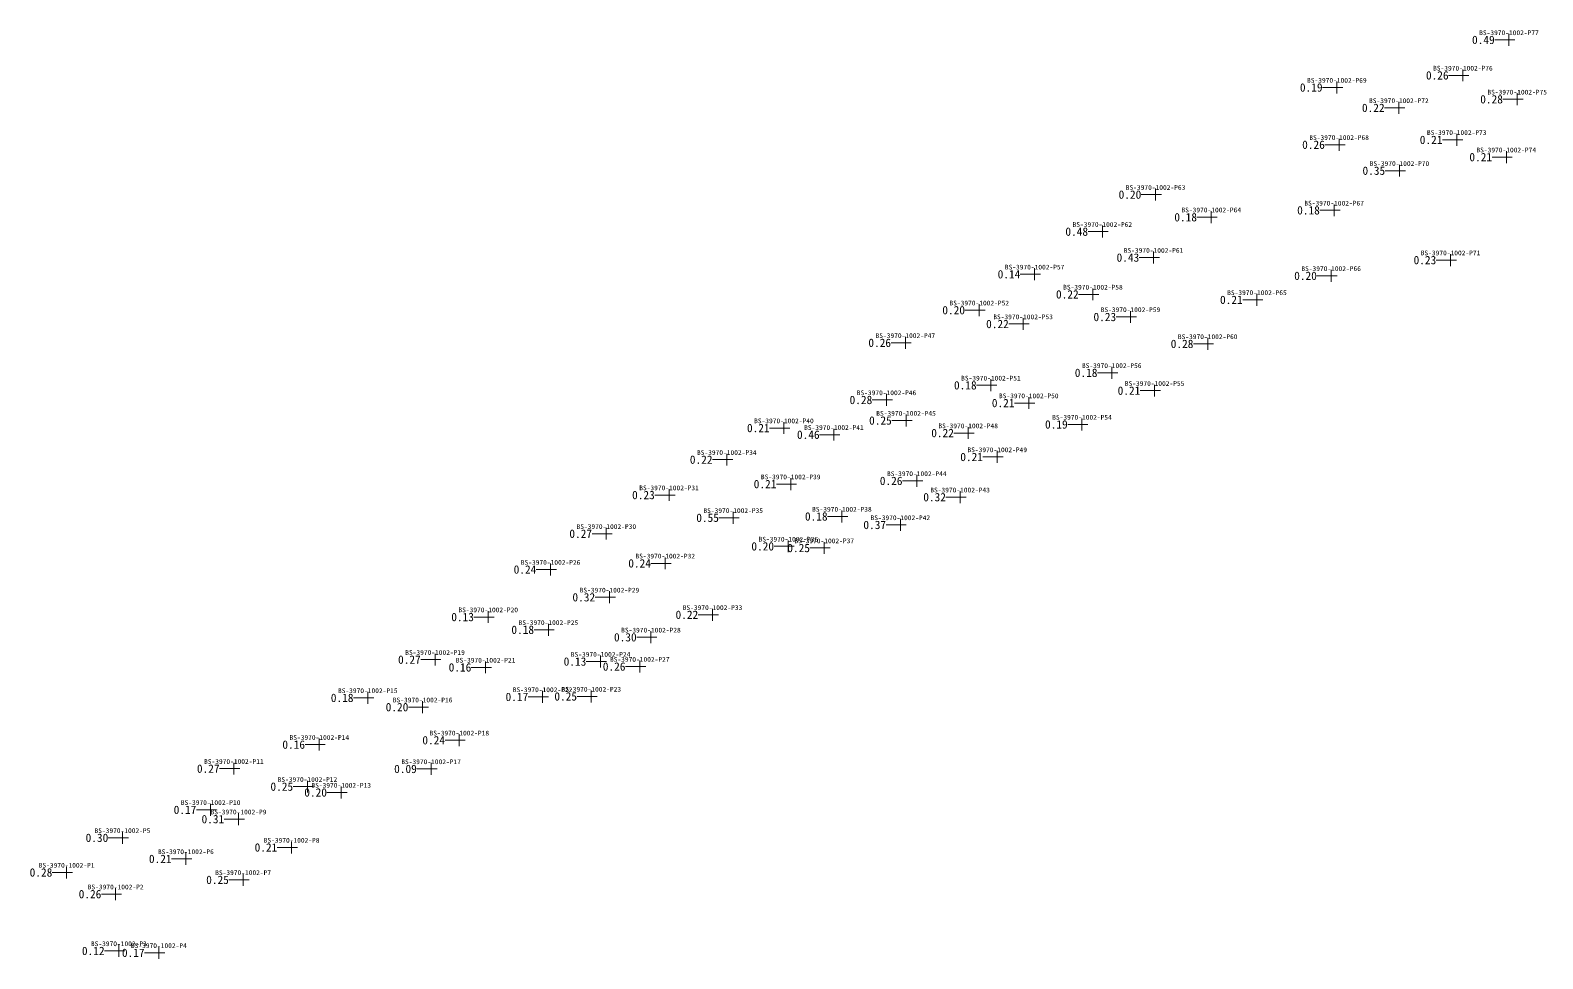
# Model space of a CAD drawing. Header units: inches. Extents: x 469879 to 470006, y 4349765 to 4349843.
import ezdxf
from ezdxf.enums import TextEntityAlignment as Align

# ---------------------------------------------------------------- set-up
doc = ezdxf.new("R2010")
doc.units = ezdxf.units.IN
doc.header["$MEASUREMENT"] = 0
for name, color, linetype, lineweight in [('点', 7, 'Continuous', 0), ('线条', 7, 'Continuous', 0), ('钻孔', 7, 'Continuous', 0)]:
    doc.layers.add(name, color=color, linetype=linetype, lineweight=lineweight)
doc.styles.add('3dmine_textStyle_1', font='simsunb.ttf', dxfattribs={"height": 1})

msp = doc.modelspace()

# ---------------------------------------------------------------- hatches: boundary and pattern name
at = {"layer": '钻孔', "linetype": 'Continuous', "lineweight": 0, "true_color": 0x808080, "extrusion": (0, 1, 0)}
for points in [[(-470003.83, 3960.45), (-470002.83, 3960.45), (-470002.83, 3965.45), (-470003.83, 3965.45)], [(-469999.96, 3960.31), (-469998.96, 3960.31), (-469998.96, 3966.31), (-469999.96, 3966.31)], [(-469989.37, 3960.35), (-469988.37, 3960.35), (-469988.37, 3967.35), (-469989.37, 3967.35)], [(-470004.52, 3960.1), (-470003.52, 3960.1), (-470003.52, 3966.1), (-470004.52, 3966.1)], [(-469994.58, 3960.11), (-469993.58, 3960.11), (-469993.58, 3967.11), (-469994.58, 3967.11)], [(-469989.56, 3960.09), (-469988.56, 3960.09), (-469988.56, 3968.09), (-469989.56, 3968.09)], [(-469999.44, 3960.18), (-469998.44, 3960.18), (-469998.44, 3967.18), (-469999.44, 3967.18)], [(-470003.6, 3960.27), (-470002.6, 3960.27), (-470002.6, 3967.27), (-470003.6, 3967.27)], [(-469994.63, 3959.65), (-469993.63, 3959.65), (-469993.63, 3967.65), (-469994.63, 3967.65)], [(-469974.14, 3959.94), (-469973.14, 3959.94), (-469973.14, 3969.94), (-469974.14, 3969.94)], [(-469989.14, 3960.49), (-469988.14, 3960.49), (-469988.14, 3968.49), (-469989.14, 3968.49)], [(-469978.82, 3959.67), (-469977.82, 3959.67), (-469977.82, 3969.67), (-469978.82, 3969.67)], [(-469969.67, 3960.04), (-469968.67, 3960.04), (-469968.67, 3971.04), (-469969.67, 3971.04)], [(-469973.97, 3959.76), (-469972.97, 3959.76), (-469972.97, 3970.76), (-469973.97, 3970.76)], [(-469998.92, 3960.02), (-469997.92, 3960.02), (-469997.92, 3968.02), (-469998.92, 3968.02)], [(-469963.98, 3960.46), (-469962.98, 3960.46), (-469962.98, 3971.46), (-469963.98, 3971.46)], [(-469988.89, 3959.78), (-469987.89, 3959.78), (-469987.89, 3969.78), (-469988.89, 3969.78)], [(-469968.88, 3960.18), (-469967.88, 3960.18), (-469967.88, 3971.18), (-469968.88, 3971.18)], [(-469982.66, 3959.61), (-469981.66, 3959.61), (-469981.66, 3970.61), (-469982.66, 3970.61)], [(-469959.33, 3959.8), (-469958.33, 3959.8), (-469958.33, 3971.8), (-469959.33, 3971.8)], [(-469972.03, 3960.37), (-469971.03, 3960.37), (-469971.03, 3971.37), (-469972.03, 3971.37)], [(-469963.01, 3959.65), (-469962.01, 3959.65), (-469962.01, 3971.65), (-469963.01, 3971.65)], [(-469953.12, 3960.49), (-469952.12, 3960.49), (-469952.12, 3971.49), (-469953.12, 3971.49)], [(-469978.52, 3960.19), (-469977.52, 3960.19), (-469977.52, 3971.19), (-469978.52, 3971.19)], [(-469970.46, 3959.78), (-469969.46, 3959.78), (-469969.46, 3971.78), (-469970.46, 3971.78)], [(-469960.31, 3959.76), (-469959.31, 3959.76), (-469959.31, 3971.76), (-469960.31, 3971.76)], [(-469974.06, 3960.34), (-469973.06, 3960.34), (-469973.06, 3971.34), (-469974.06, 3971.34)], [(-469951.54, 3960.18), (-469950.54, 3960.18), (-469950.54, 3972.18), (-469951.54, 3972.18)], [(-469963.49, 3959.87), (-469962.49, 3959.87), (-469962.49, 3971.87), (-469963.49, 3971.87)], [(-469953.18, 3959.7), (-469952.18, 3959.7), (-469952.18, 3971.7), (-469953.18, 3971.7)], [(-469942.92, 3959.75), (-469941.92, 3959.75), (-469941.92, 3971.75), (-469942.92, 3971.75)], [(-469947.12, 3959.8), (-469946.12, 3959.8), (-469946.12, 3971.8), (-469947.12, 3971.8)], [(-469958.4, 3959.62), (-469957.4, 3959.62), (-469957.4, 3971.62), (-469958.4, 3971.62)], [(-469967.96, 3959.99), (-469966.96, 3959.99), (-469966.96, 3971.99), (-469967.96, 3971.99)], [(-469938.12, 3959.68), (-469937.12, 3959.68), (-469937.12, 3971.68), (-469938.12, 3971.68)], [(-469960.84, 3959.91), (-469959.84, 3959.91), (-469959.84, 3971.91), (-469960.84, 3971.91)], [(-469943.49, 3959.69), (-469942.49, 3959.69), (-469942.49, 3971.69), (-469943.49, 3971.69)], [(-469954.08, 3959.74), (-469953.08, 3959.74), (-469953.08, 3971.74), (-469954.08, 3971.74)], [(-469933.27, 3959.67), (-469932.27, 3959.67), (-469932.27, 3971.67), (-469933.27, 3971.67)], [(-469957.72, 3959.57), (-469956.72, 3959.57), (-469956.72, 3971.57), (-469957.72, 3971.57)], [(-469947.79, 3959.75), (-469946.79, 3959.75), (-469946.79, 3971.75), (-469947.79, 3971.75)], [(-469952.7, 3959.55), (-469951.7, 3959.55), (-469951.7, 3971.55), (-469952.7, 3971.55)], [(-469928, 3959.83), (-469927, 3959.83), (-469927, 3971.83), (-469928, 3971.83)], [(-469943.29, 3959.72), (-469942.29, 3959.72), (-469942.29, 3971.72), (-469943.29, 3971.72)], [(-469946.31, 3959.91), (-469945.31, 3959.91), (-469945.31, 3971.91), (-469946.31, 3971.91)], [(-469923.32, 3960.01), (-469922.32, 3960.01), (-469922.32, 3972.01), (-469923.32, 3972.01)], [(-469932.95, 3959.97), (-469931.95, 3959.97), (-469931.95, 3971.97), (-469932.95, 3971.97)], [(-469928.26, 3960), (-469927.26, 3960), (-469927.26, 3972), (-469928.26, 3972)], [(-469918.08, 3960.25), (-469917.08, 3960.25), (-469917.08, 3972.25), (-469918.08, 3972.25)], [(-469936.92, 3959.97), (-469935.92, 3959.97), (-469935.92, 3971.97), (-469936.92, 3971.97)], [(-469923.13, 3960.14), (-469922.13, 3960.14), (-469922.13, 3972.14), (-469923.13, 3972.14)], [(-469931.75, 3960.13), (-469930.75, 3960.13), (-469930.75, 3972.13), (-469931.75, 3972.13)], [(-469913.61, 3960.36), (-469912.61, 3960.36), (-469912.61, 3972.36), (-469913.61, 3972.36)], [(-469927.52, 3960.26), (-469926.52, 3960.26), (-469926.52, 3972.26), (-469927.52, 3972.26)], [(-469917.86, 3960.36), (-469916.86, 3960.36), (-469916.86, 3972.36), (-469917.86, 3972.36)], [(-469930.81, 3960.07), (-469929.81, 3960.07), (-469929.81, 3972.07), (-469930.81, 3972.07)], [(-469907.96, 3959.52), (-469906.96, 3959.52), (-469906.96, 3972.52), (-469907.96, 3972.52)], [(-469912.57, 3960.46), (-469911.57, 3960.46), (-469911.57, 3972.46), (-469912.57, 3972.46)], [(-469922.64, 3960.28), (-469921.64, 3960.28), (-469921.64, 3972.28), (-469922.64, 3972.28)], [(-469926.74, 3959.59), (-469925.74, 3959.59), (-469925.74, 3972.59), (-469926.74, 3972.59)], [(-469915.65, 3960.4), (-469914.65, 3960.4), (-469914.65, 3972.4), (-469915.65, 3972.4)], [(-469903.89, 3959.8), (-469902.89, 3959.8), (-469902.89, 3972.8), (-469903.89, 3972.8)], [(-469896.71, 3959.57), (-469895.71, 3959.57), (-469895.71, 3972.57), (-469896.71, 3972.57)], [(-469913.28, 3959.94), (-469912.28, 3959.94), (-469912.28, 3972.94), (-469913.28, 3972.94)], [(-469902.89, 3959.73), (-469901.89, 3959.73), (-469901.89, 3972.73), (-469902.89, 3972.73)], [(-469905.73, 3960.49), (-469904.73, 3960.49), (-469904.73, 3972.49), (-469905.73, 3972.49)], [(-469894.76, 3959.53), (-469893.76, 3959.53), (-469893.76, 3972.53), (-469894.76, 3972.53)], [(-469897.1, 3959.71), (-469896.1, 3959.71), (-469896.1, 3972.71), (-469897.1, 3972.71)], [(-469887.35, 3960.19), (-469886.35, 3960.19), (-469886.35, 3972.19), (-469887.35, 3972.19)], [(-469892.68, 3960.46), (-469891.68, 3960.46), (-469891.68, 3972.46), (-469892.68, 3972.46)], [(-469901.56, 3959.68), (-469900.56, 3959.68), (-469900.56, 3972.68), (-469901.56, 3972.68)], [(-469882.66, 3960.15), (-469881.66, 3960.15), (-469881.66, 3972.15), (-469882.66, 3972.15)], [(-469897.49, 3960.48), (-469896.49, 3960.48), (-469896.49, 3972.48), (-469897.49, 3972.48)], [(-469886.78, 3960.43), (-469885.78, 3960.43), (-469885.78, 3972.43), (-469886.78, 3972.43)], [(-469887.05, 3959.54), (-469886.05, 3959.54), (-469886.05, 3972.54), (-469887.05, 3972.54)], [(-469890.41, 3959.58), (-469889.41, 3959.58), (-469889.41, 3972.58), (-469890.41, 3972.58)]]:
    msp.add_hatch(color=8, dxfattribs=at).paths.add_polyline_path(points, flags=0)
at = {"layer": '钻孔', "linetype": 'Continuous', "lineweight": 0, "true_color": 0x00ffff, "extrusion": (0, 1, 0)}
msp.add_hatch(color=4, dxfattribs=at).paths.add_polyline_path([(-469938.66, 3959.73), (-469937.66, 3959.73), (-469937.66, 3971.73), (-469938.66, 3971.73)], flags=0)

# ---------------------------------------------------------------- linework, layer by layer
at = {"layer": '点', "color": 138, "linetype": 'Continuous', "lineweight": 0, "true_color": 0x004c4c}
for points, elevation in [([(470003.33, 4349841.78), (470002.33, 4349841.78)], 3965.45), ([(470002.83, 4349841.28), (470002.83, 4349842.28)], 3965.45), ([(469999.46, 4349838.8), (469998.46, 4349838.8)], 3966.31), ([(469998.96, 4349838.3), (469998.96, 4349839.3)], 3966.31), ([(469988.87, 4349837.78), (469987.87, 4349837.78)], 3967.35), ([(469988.37, 4349837.28), (469988.37, 4349838.28)], 3967.35), ([(469993.58, 4349835.57), (469993.58, 4349836.57)], 3967.11), ([(470004.02, 4349836.79), (470003.02, 4349836.79)], 3966.1), ([(470003.52, 4349836.29), (470003.52, 4349837.29)], 3966.1), ([(469994.08, 4349836.07), (469993.08, 4349836.07)], 3967.11), ([(469998.44, 4349832.88), (469998.44, 4349833.88)], 3967.18), ([(469989.06, 4349832.97), (469988.06, 4349832.97)], 3968.09), ([(469988.56, 4349832.47), (469988.56, 4349833.47)], 3968.09), ([(469998.94, 4349833.38), (469997.94, 4349833.38)], 3967.18), ([(470002.61, 4349831.43), (470002.61, 4349832.43)], 3967.27), ([(469993.63, 4349830.29), (469993.63, 4349831.29)], 3967.65), ([(470003.11, 4349831.93), (470002.11, 4349831.93)], 3967.27), ([(469994.13, 4349830.79), (469993.13, 4349830.79)], 3967.65), ([(469973.64, 4349828.78), (469972.64, 4349828.78)], 3969.94), ([(469973.14, 4349828.28), (469973.14, 4349829.28)], 3969.94), ([(469977.82, 4349826.38), (469977.82, 4349827.38)], 3969.67), ([(469988.64, 4349827.46), (469987.64, 4349827.46)], 3968.49), ([(469988.14, 4349826.96), (469988.14, 4349827.96)], 3968.49), ([(469968.67, 4349825.17), (469968.67, 4349826.17)], 3971.04), ([(469978.32, 4349826.88), (469977.32, 4349826.88)], 3969.67), ([(469969.17, 4349825.67), (469968.17, 4349825.67)], 3971.04), ([(469972.97, 4349822.99), (469972.97, 4349823.99)], 3970.76), ([(469997.92, 4349822.78), (469997.92, 4349823.78)], 3968.02), ([(469962.98, 4349821.59), (469962.98, 4349822.59)], 3971.47), ([(469973.47, 4349823.49), (469972.47, 4349823.49)], 3970.76), ([(469987.89, 4349821.46), (469987.89, 4349822.46)], 3969.78), ([(469998.42, 4349823.28), (469997.42, 4349823.28)], 3968.02), ([(469963.48, 4349822.09), (469962.48, 4349822.09)], 3971.47), ([(469988.39, 4349821.96), (469987.39, 4349821.96)], 3969.78), ([(469968.38, 4349820.4), (469967.38, 4349820.4)], 3971.18), ([(469967.88, 4349819.9), (469967.88, 4349820.9)], 3971.18), ([(469982.16, 4349819.94), (469981.16, 4349819.94)], 3970.61), ([(469981.66, 4349819.44), (469981.66, 4349820.44)], 3970.61), ([(469958.83, 4349819.07), (469957.83, 4349819.07)], 3971.8), ([(469958.33, 4349818.57), (469958.33, 4349819.57)], 3971.8), ([(469971.53, 4349818.5), (469970.53, 4349818.5)], 3971.37), ([(469971.03, 4349818), (469971.03, 4349819)], 3971.37), ([(469962.51, 4349817.91), (469961.51, 4349817.91)], 3971.65), ([(469962.01, 4349817.41), (469962.01, 4349818.41)], 3971.65), ([(469952.62, 4349816.33), (469951.62, 4349816.33)], 3971.49), ([(469952.12, 4349815.83), (469952.12, 4349816.83)], 3971.49), ([(469978.02, 4349816.24), (469977.02, 4349816.24)], 3971.19), ([(469977.52, 4349815.74), (469977.52, 4349816.74)], 3971.19), ([(469969.96, 4349813.81), (469968.96, 4349813.81)], 3971.78), ([(469969.46, 4349813.31), (469969.46, 4349814.31)], 3971.78), ([(469959.81, 4349812.76), (469958.81, 4349812.76)], 3971.76), ([(469959.31, 4349812.26), (469959.31, 4349813.26)], 3971.76), ([(469973.56, 4349812.31), (469972.56, 4349812.31)], 3971.34), ([(469973.06, 4349811.81), (469973.06, 4349812.81)], 3971.34), ([(469951.04, 4349811.53), (469950.04, 4349811.53)], 3972.18), ([(469950.54, 4349811.03), (469950.54, 4349812.03)], 3972.18), ([(469962.99, 4349811.27), (469961.99, 4349811.27)], 3971.87), ([(469962.49, 4349810.77), (469962.49, 4349811.77)], 3971.87), ([(469941.92, 4349808.67), (469941.92, 4349809.67)], 3971.75), ([(469952.68, 4349809.8), (469951.68, 4349809.8)], 3971.7), ([(469952.18, 4349809.3), (469952.18, 4349810.3)], 3971.7), ([(469966.96, 4349808.97), (469966.96, 4349809.97)], 3971.99), ([(469942.42, 4349809.17), (469941.42, 4349809.17)], 3971.75), ([(469946.62, 4349808.61), (469945.62, 4349808.61)], 3971.8), ([(469946.12, 4349808.11), (469946.12, 4349809.11)], 3971.8), ([(469957.9, 4349808.75), (469956.9, 4349808.75)], 3971.62), ([(469957.4, 4349808.25), (469957.4, 4349809.25)], 3971.62), ([(469967.46, 4349809.47), (469966.46, 4349809.47)], 3971.99), ([(469937.12, 4349806.01), (469937.12, 4349807.01)], 3971.68), ([(469959.84, 4349806.24), (469959.84, 4349807.24)], 3971.91), ([(469937.62, 4349806.51), (469936.62, 4349806.51)], 3971.68), ([(469960.34, 4349806.74), (469959.34, 4349806.74)], 3971.91), ([(469942.99, 4349804.46), (469941.99, 4349804.46)], 3971.69), ([(469942.49, 4349803.96), (469942.49, 4349804.96)], 3971.69), ([(469953.58, 4349804.73), (469952.58, 4349804.73)], 3971.74), ([(469953.08, 4349804.23), (469953.08, 4349805.23)], 3971.74), ([(469932.77, 4349803.54), (469931.77, 4349803.54)], 3971.67), ([(469932.27, 4349803.04), (469932.27, 4349804.04)], 3971.67), ([(469957.22, 4349803.36), (469956.22, 4349803.36)], 3971.57), ([(469956.72, 4349802.86), (469956.72, 4349803.86)], 3971.57), ([(469937.66, 4349801.13), (469937.66, 4349802.13)], 3971.73), ([(469946.79, 4349801.24), (469946.79, 4349802.24)], 3971.75), ([(469927, 4349799.79), (469927, 4349800.79)], 3971.83), ([(469938.16, 4349801.63), (469937.16, 4349801.63)], 3971.73), ([(469947.29, 4349801.74), (469946.29, 4349801.74)], 3971.75), ([(469952.2, 4349801.03), (469951.2, 4349801.03)], 3971.55), ([(469951.7, 4349800.53), (469951.7, 4349801.53)], 3971.55), ([(469927.5, 4349800.29), (469926.5, 4349800.29)], 3971.83), ([(469942.29, 4349798.73), (469942.29, 4349799.73)], 3971.72), ([(469945.31, 4349798.59), (469945.31, 4349799.59)], 3971.91), ([(469931.95, 4349797.3), (469931.95, 4349798.3)], 3971.97), ([(469942.79, 4349799.23), (469941.79, 4349799.23)], 3971.72), ([(469945.81, 4349799.09), (469944.81, 4349799.09)], 3971.91), ([(469922.82, 4349797.28), (469921.82, 4349797.28)], 3972.01), ([(469922.32, 4349796.78), (469922.32, 4349797.78)], 3972.01), ([(469932.45, 4349797.8), (469931.45, 4349797.8)], 3971.97), ([(469927.76, 4349794.95), (469926.76, 4349794.95)], 3972), ([(469927.26, 4349794.45), (469927.26, 4349795.45)], 3972), ([(469917.58, 4349793.29), (469916.58, 4349793.29)], 3972.25), ([(469917.08, 4349792.79), (469917.08, 4349793.79)], 3972.25), ([(469936.42, 4349793.48), (469935.42, 4349793.48)], 3971.97), ([(469935.92, 4349792.98), (469935.92, 4349793.98)], 3971.97), ([(469922.63, 4349792.22), (469921.63, 4349792.22)], 3972.14), ([(469922.13, 4349791.72), (469922.13, 4349792.72)], 3972.14), ([(469930.75, 4349791.09), (469930.75, 4349792.09)], 3972.14), ([(469931.25, 4349791.59), (469930.25, 4349791.59)], 3972.14), ([(469913.11, 4349789.71), (469912.11, 4349789.71)], 3972.36), ([(469912.61, 4349789.21), (469912.61, 4349790.21)], 3972.36), ([(469916.86, 4349788.56), (469916.86, 4349789.56)], 3972.36), ([(469927.02, 4349789.55), (469926.02, 4349789.55)], 3972.26), ([(469926.52, 4349789.05), (469926.52, 4349790.05)], 3972.26), ([(469929.81, 4349788.63), (469929.81, 4349789.63)], 3972.07), ([(469917.36, 4349789.06), (469916.36, 4349789.06)], 3972.36), ([(469930.31, 4349789.13), (469929.31, 4349789.13)], 3972.07), ([(469906.96, 4349786), (469906.96, 4349787)], 3972.52), ([(469921.64, 4349786.08), (469921.64, 4349787.08)], 3972.28), ([(469925.74, 4349786.12), (469925.74, 4349787.12)], 3972.59), ([(469907.46, 4349786.5), (469906.46, 4349786.5)], 3972.52), ([(469912.07, 4349785.72), (469911.07, 4349785.72)], 3972.46), ([(469911.57, 4349785.22), (469911.57, 4349786.22)], 3972.46), ([(469922.14, 4349786.58), (469921.14, 4349786.58)], 3972.28), ([(469926.24, 4349786.62), (469925.24, 4349786.62)], 3972.59), ([(469902.89, 4349782.07), (469902.89, 4349783.07)], 3972.8), ([(469915.15, 4349782.94), (469914.15, 4349782.94)], 3972.4), ([(469914.65, 4349782.44), (469914.65, 4349783.44)], 3972.4), ([(469903.39, 4349782.57), (469902.39, 4349782.57)], 3972.8), ([(469896.21, 4349780.55), (469895.21, 4349780.55)], 3972.57), ([(469895.71, 4349780.05), (469895.71, 4349781.05)], 3972.57), ([(469912.78, 4349780.53), (469911.78, 4349780.53)], 3972.95), ([(469912.28, 4349780.03), (469912.28, 4349781.03)], 3972.95), ([(469901.89, 4349778.54), (469901.89, 4349779.54)], 3972.73), ([(469904.73, 4349778.05), (469904.73, 4349779.05)], 3972.49), ([(469902.39, 4349779.04), (469901.39, 4349779.04)], 3972.73), ([(469905.23, 4349778.55), (469904.23, 4349778.55)], 3972.49), ([(469894.26, 4349777.09), (469893.26, 4349777.09)], 3972.53), ([(469893.76, 4349776.59), (469893.76, 4349777.59)], 3972.53), ([(469896.1, 4349775.81), (469896.1, 4349776.81)], 3972.71), ([(469886.36, 4349774.24), (469886.36, 4349775.24)], 3972.19), ([(469896.6, 4349776.31), (469895.6, 4349776.31)], 3972.71), ([(469886.86, 4349774.74), (469885.86, 4349774.74)], 3972.19), ([(469900.56, 4349773.43), (469900.56, 4349774.43)], 3972.68), ([(469892.18, 4349772.97), (469891.18, 4349772.97)], 3972.46), ([(469891.68, 4349772.47), (469891.68, 4349773.47)], 3972.46), ([(469901.06, 4349773.93), (469900.06, 4349773.93)], 3972.68), ([(469882.16, 4349771.83), (469881.16, 4349771.83)], 3972.16), ([(469881.66, 4349771.33), (469881.66, 4349772.33)], 3972.16), ([(469896.5, 4349770.71), (469896.5, 4349771.71)], 3972.48), ([(469885.78, 4349769.51), (469885.78, 4349770.51)], 3972.44), ([(469897, 4349771.21), (469896, 4349771.21)], 3972.48), ([(469886.28, 4349770.01), (469885.28, 4349770.01)], 3972.44), ([(469886.55, 4349765.24), (469885.55, 4349765.24)], 3972.54), ([(469886.05, 4349764.74), (469886.05, 4349765.74)], 3972.54), ([(469889.91, 4349765.08), (469888.91, 4349765.08)], 3972.58), ([(469889.41, 4349764.58), (469889.41, 4349765.58)], 3972.58)]:
    msp.add_lwpolyline(points, dxfattribs=dict(at, elevation=elevation))
at = {"layer": '线条', "color": 138, "linetype": 'Continuous', "lineweight": 0, "true_color": 0x004c4c}
for points, elevation in [([(470002.83, 4349841.78), (470002.83, 4349841.78), (470002.83, 4349841.78)], 3965.45), ([(469998.96, 4349838.8), (469998.96, 4349838.8), (469998.96, 4349838.8)], 3966.31), ([(469988.37, 4349837.78), (469988.37, 4349837.78), (469988.37, 4349837.78)], 3967.35), ([(470003.52, 4349836.79), (470003.52, 4349836.79), (470003.52, 4349836.79)], 3966.1), ([(469993.58, 4349836.07), (469993.58, 4349836.07), (469993.58, 4349836.07)], 3967.11), ([(469988.56, 4349832.97), (469988.56, 4349832.97), (469988.56, 4349832.97)], 3968.09), ([(469998.44, 4349833.38), (469998.44, 4349833.38), (469998.44, 4349833.38)], 3967.18), ([(470002.61, 4349831.93), (470002.61, 4349831.93), (470002.61, 4349831.93)], 3967.27), ([(469993.63, 4349830.79), (469993.63, 4349830.79), (469993.63, 4349830.79)], 3967.65), ([(469973.14, 4349828.78), (469973.14, 4349828.78), (469973.14, 4349828.78)], 3969.94), ([(469988.14, 4349827.46), (469988.14, 4349827.46), (469988.14, 4349827.46)], 3968.49), ([(469977.82, 4349826.88), (469977.82, 4349826.88), (469977.82, 4349826.88)], 3969.67), ([(469968.67, 4349825.67), (469968.67, 4349825.67), (469968.67, 4349825.67)], 3971.04), ([(469972.97, 4349823.49), (469972.97, 4349823.49), (469972.97, 4349823.49)], 3970.76), ([(469997.92, 4349823.28), (469997.92, 4349823.28), (469997.92, 4349823.28)], 3968.02), ([(469962.98, 4349822.09), (469962.98, 4349822.09), (469962.98, 4349822.09)], 3971.47), ([(469987.89, 4349821.96), (469987.89, 4349821.96), (469987.89, 4349821.96)], 3969.78), ([(469967.88, 4349820.4), (469967.88, 4349820.4), (469967.88, 4349820.4)], 3971.18), ([(469981.66, 4349819.94), (469981.66, 4349819.94), (469981.66, 4349819.94)], 3970.61), ([(469958.33, 4349819.07), (469958.33, 4349819.07), (469958.33, 4349819.07)], 3971.8), ([(469971.03, 4349818.5), (469971.03, 4349818.5), (469971.03, 4349818.5)], 3971.37), ([(469962.01, 4349817.91), (469962.01, 4349817.91), (469962.01, 4349817.91)], 3971.65), ([(469952.12, 4349816.33), (469952.12, 4349816.33), (469952.12, 4349816.33)], 3971.49), ([(469977.52, 4349816.24), (469977.52, 4349816.24), (469977.52, 4349816.24)], 3971.19), ([(469969.46, 4349813.81), (469969.46, 4349813.81), (469969.46, 4349813.81)], 3971.78), ([(469959.31, 4349812.76), (469959.31, 4349812.76), (469959.31, 4349812.76)], 3971.76), ([(469973.06, 4349812.31), (469973.06, 4349812.31), (469973.06, 4349812.31)], 3971.34), ([(469950.54, 4349811.53), (469950.54, 4349811.53), (469950.54, 4349811.53)], 3972.18), ([(469962.49, 4349811.27), (469962.49, 4349811.27), (469962.49, 4349811.27)], 3971.87), ([(469952.18, 4349809.8), (469952.18, 4349809.8), (469952.18, 4349809.8)], 3971.7), ([(469941.92, 4349809.17), (469941.92, 4349809.17), (469941.92, 4349809.17)], 3971.75), ([(469946.12, 4349808.61), (469946.12, 4349808.61), (469946.12, 4349808.61)], 3971.8), ([(469957.4, 4349808.75), (469957.4, 4349808.75), (469957.4, 4349808.75)], 3971.62), ([(469966.96, 4349809.47), (469966.96, 4349809.47), (469966.96, 4349809.47)], 3971.99), ([(469937.12, 4349806.51), (469937.12, 4349806.51), (469937.12, 4349806.51)], 3971.68), ([(469959.84, 4349806.74), (469959.84, 4349806.74), (469959.84, 4349806.74)], 3971.91), ([(469942.49, 4349804.46), (469942.49, 4349804.46), (469942.49, 4349804.46)], 3971.69), ([(469953.08, 4349804.73), (469953.08, 4349804.73), (469953.08, 4349804.73)], 3971.74), ([(469932.27, 4349803.54), (469932.27, 4349803.54), (469932.27, 4349803.54)], 3971.67), ([(469956.72, 4349803.36), (469956.72, 4349803.36), (469956.72, 4349803.36)], 3971.57), ([(469937.66, 4349801.63), (469937.66, 4349801.63), (469937.66, 4349801.63)], 3971.73), ([(469946.79, 4349801.74), (469946.79, 4349801.74), (469946.79, 4349801.74)], 3971.75), ([(469951.7, 4349801.03), (469951.7, 4349801.03), (469951.7, 4349801.03)], 3971.55), ([(469927, 4349800.29), (469927, 4349800.29), (469927, 4349800.29)], 3971.83), ([(469942.29, 4349799.23), (469942.29, 4349799.23), (469942.29, 4349799.23)], 3971.72), ([(469945.31, 4349799.09), (469945.31, 4349799.09), (469945.31, 4349799.09)], 3971.91), ([(469922.32, 4349797.28), (469922.32, 4349797.28), (469922.32, 4349797.28)], 3972.01), ([(469931.95, 4349797.8), (469931.95, 4349797.8), (469931.95, 4349797.8)], 3971.97), ([(469927.26, 4349794.95), (469927.26, 4349794.95), (469927.26, 4349794.95)], 3972), ([(469917.08, 4349793.29), (469917.08, 4349793.29), (469917.08, 4349793.29)], 3972.25), ([(469935.92, 4349793.48), (469935.92, 4349793.48), (469935.92, 4349793.48)], 3971.97), ([(469922.13, 4349792.22), (469922.13, 4349792.22), (469922.13, 4349792.22)], 3972.14), ([(469930.75, 4349791.59), (469930.75, 4349791.59), (469930.75, 4349791.59)], 3972.14), ([(469912.61, 4349789.71), (469912.61, 4349789.71), (469912.61, 4349789.71)], 3972.36), ([(469926.52, 4349789.55), (469926.52, 4349789.55), (469926.52, 4349789.55)], 3972.26), ([(469916.86, 4349789.06), (469916.86, 4349789.06), (469916.86, 4349789.06)], 3972.36), ([(469929.81, 4349789.13), (469929.81, 4349789.13), (469929.81, 4349789.13)], 3972.07), ([(469906.96, 4349786.5), (469906.96, 4349786.5), (469906.96, 4349786.5)], 3972.52), ([(469911.57, 4349785.72), (469911.57, 4349785.72), (469911.57, 4349785.72)], 3972.46), ([(469921.64, 4349786.58), (469921.64, 4349786.58), (469921.64, 4349786.58)], 3972.28), ([(469925.74, 4349786.62), (469925.74, 4349786.62), (469925.74, 4349786.62)], 3972.59), ([(469914.65, 4349782.94), (469914.65, 4349782.94), (469914.65, 4349782.94)], 3972.4), ([(469902.89, 4349782.57), (469902.89, 4349782.57), (469902.89, 4349782.57)], 3972.8), ([(469895.71, 4349780.55), (469895.71, 4349780.55), (469895.71, 4349780.55)], 3972.57), ([(469912.28, 4349780.53), (469912.28, 4349780.53), (469912.28, 4349780.53)], 3972.95), ([(469901.89, 4349779.04), (469901.89, 4349779.04), (469901.89, 4349779.04)], 3972.73), ([(469904.73, 4349778.55), (469904.73, 4349778.55), (469904.73, 4349778.55)], 3972.49), ([(469893.76, 4349777.09), (469893.76, 4349777.09), (469893.76, 4349777.09)], 3972.53), ([(469896.1, 4349776.31), (469896.1, 4349776.31), (469896.1, 4349776.31)], 3972.71), ([(469886.36, 4349774.74), (469886.36, 4349774.74), (469886.36, 4349774.74)], 3972.19), ([(469891.68, 4349772.97), (469891.68, 4349772.97), (469891.68, 4349772.97)], 3972.46), ([(469900.56, 4349773.93), (469900.56, 4349773.93), (469900.56, 4349773.93)], 3972.68), ([(469881.66, 4349771.83), (469881.66, 4349771.83), (469881.66, 4349771.83)], 3972.16), ([(469896.5, 4349771.21), (469896.5, 4349771.21), (469896.5, 4349771.21)], 3972.48), ([(469885.78, 4349770.01), (469885.78, 4349770.01), (469885.78, 4349770.01)], 3972.44), ([(469886.05, 4349765.24), (469886.05, 4349765.24), (469886.05, 4349765.24)], 3972.54), ([(469889.41, 4349765.08), (469889.41, 4349765.08), (469889.41, 4349765.08)], 3972.58)]:
    msp.add_lwpolyline(points, dxfattribs=dict(at, elevation=elevation))
at = {"layer": '钻孔', "color": 8, "linetype": 'Continuous', "lineweight": 0, "true_color": 0x808080}
for points, elevation in [([(470002.83, 4349841.78), (470001.63, 4349841.78)], 3965.45), ([(470002.83, 4349841.78), (470001.63, 4349841.78)], 3960.45), ([(469998.96, 4349838.8), (469997.76, 4349838.8)], 3966.31), ([(469998.96, 4349838.8), (469997.76, 4349838.8)], 3960.31), ([(469988.37, 4349837.78), (469987.17, 4349837.78)], 3967.35), ([(469988.37, 4349837.78), (469987.17, 4349837.78)], 3960.35), ([(470003.52, 4349836.79), (470002.32, 4349836.79)], 3966.1), ([(470003.52, 4349836.79), (470002.32, 4349836.79)], 3960.1), ([(469993.58, 4349836.07), (469992.38, 4349836.07)], 3967.11), ([(469993.58, 4349836.07), (469992.38, 4349836.07)], 3960.11), ([(469988.56, 4349832.97), (469987.36, 4349832.97)], 3968.09), ([(469988.56, 4349832.97), (469987.36, 4349832.97)], 3960.09), ([(469998.44, 4349833.38), (469997.24, 4349833.38)], 3967.18), ([(469998.44, 4349833.38), (469997.24, 4349833.38)], 3960.18), ([(470002.6, 4349831.93), (470001.41, 4349831.93)], 3967.27), ([(470002.6, 4349831.93), (470001.41, 4349831.93)], 3960.27), ([(469993.63, 4349830.79), (469992.43, 4349830.79)], 3967.65), ([(469993.63, 4349830.79), (469992.43, 4349830.79)], 3959.65), ([(469973.14, 4349828.78), (469971.94, 4349828.78)], 3969.94), ([(469973.14, 4349828.78), (469971.94, 4349828.78)], 3959.94), ([(469988.14, 4349827.46), (469986.94, 4349827.46)], 3968.49), ([(469988.14, 4349827.46), (469986.94, 4349827.46)], 3960.49), ([(469977.82, 4349826.88), (469976.62, 4349826.88)], 3969.67), ([(469977.82, 4349826.88), (469976.62, 4349826.88)], 3959.67), ([(469968.67, 4349825.67), (469967.47, 4349825.67)], 3971.04), ([(469968.67, 4349825.67), (469967.47, 4349825.67)], 3960.04), ([(469972.97, 4349823.49), (469971.77, 4349823.49)], 3970.76), ([(469972.97, 4349823.49), (469971.77, 4349823.49)], 3959.76), ([(469997.92, 4349823.28), (469996.72, 4349823.28)], 3968.02), ([(469997.92, 4349823.28), (469996.72, 4349823.28)], 3960.02), ([(469962.98, 4349822.09), (469961.78, 4349822.09)], 3971.47), ([(469962.98, 4349822.09), (469961.78, 4349822.09)], 3960.47), ([(469987.89, 4349821.96), (469986.69, 4349821.96)], 3969.78), ([(469987.89, 4349821.96), (469986.69, 4349821.96)], 3959.78), ([(469967.88, 4349820.4), (469966.68, 4349820.4)], 3971.18), ([(469967.88, 4349820.4), (469966.68, 4349820.4)], 3960.18), ([(469981.66, 4349819.94), (469980.46, 4349819.94)], 3970.61), ([(469981.66, 4349819.94), (469980.46, 4349819.94)], 3959.61), ([(469958.33, 4349819.07), (469957.13, 4349819.07)], 3971.8), ([(469958.33, 4349819.07), (469957.13, 4349819.07)], 3959.8), ([(469971.03, 4349818.5), (469969.83, 4349818.5)], 3971.37), ([(469971.03, 4349818.5), (469969.83, 4349818.5)], 3960.37), ([(469962.01, 4349817.91), (469960.81, 4349817.91)], 3971.65), ([(469962.01, 4349817.91), (469960.81, 4349817.91)], 3959.65), ([(469952.12, 4349816.33), (469950.92, 4349816.33)], 3971.49), ([(469952.12, 4349816.33), (469950.92, 4349816.33)], 3960.49), ([(469977.52, 4349816.24), (469976.32, 4349816.24)], 3971.19), ([(469977.52, 4349816.24), (469976.32, 4349816.24)], 3960.19), ([(469969.46, 4349813.81), (469968.26, 4349813.81)], 3971.78), ([(469969.46, 4349813.81), (469968.26, 4349813.81)], 3959.78), ([(469959.31, 4349812.76), (469958.11, 4349812.76)], 3971.76), ([(469959.31, 4349812.76), (469958.11, 4349812.76)], 3959.76), ([(469973.06, 4349812.31), (469971.86, 4349812.31)], 3971.34), ([(469973.06, 4349812.31), (469971.86, 4349812.31)], 3960.34), ([(469950.54, 4349811.53), (469949.34, 4349811.53)], 3972.18), ([(469950.54, 4349811.53), (469949.34, 4349811.53)], 3960.18), ([(469962.49, 4349811.27), (469961.29, 4349811.27)], 3971.87), ([(469962.49, 4349811.27), (469961.29, 4349811.27)], 3959.87), ([(469952.18, 4349809.8), (469950.98, 4349809.8)], 3971.7), ([(469952.18, 4349809.8), (469950.98, 4349809.8)], 3959.7), ([(469941.92, 4349809.17), (469940.72, 4349809.17)], 3971.75), ([(469941.92, 4349809.17), (469940.72, 4349809.17)], 3959.75), ([(469946.12, 4349808.61), (469944.92, 4349808.61)], 3971.8), ([(469946.12, 4349808.61), (469944.92, 4349808.61)], 3959.8), ([(469957.4, 4349808.75), (469956.2, 4349808.75)], 3971.62), ([(469957.4, 4349808.75), (469956.2, 4349808.75)], 3959.62), ([(469966.96, 4349809.47), (469965.76, 4349809.47)], 3971.99), ([(469966.96, 4349809.47), (469965.76, 4349809.47)], 3959.99), ([(469937.12, 4349806.51), (469935.92, 4349806.51)], 3971.68), ([(469937.12, 4349806.51), (469935.92, 4349806.51)], 3959.68), ([(469959.84, 4349806.74), (469958.64, 4349806.74)], 3971.91), ([(469959.84, 4349806.74), (469958.64, 4349806.74)], 3959.91), ([(469942.49, 4349804.46), (469941.29, 4349804.46)], 3971.69), ([(469942.49, 4349804.46), (469941.29, 4349804.46)], 3959.69), ([(469953.08, 4349804.73), (469951.88, 4349804.73)], 3971.74), ([(469953.08, 4349804.73), (469951.88, 4349804.73)], 3959.74), ([(469932.27, 4349803.54), (469931.07, 4349803.54)], 3971.67), ([(469932.27, 4349803.54), (469931.07, 4349803.54)], 3959.67), ([(469956.72, 4349803.36), (469955.53, 4349803.36)], 3971.57), ([(469956.72, 4349803.36), (469955.53, 4349803.36)], 3959.57), ([(469946.79, 4349801.74), (469945.59, 4349801.74)], 3971.75), ([(469946.79, 4349801.74), (469945.59, 4349801.74)], 3959.75), ([(469951.7, 4349801.03), (469950.5, 4349801.03)], 3971.55), ([(469951.7, 4349801.03), (469950.5, 4349801.03)], 3959.55), ([(469927, 4349800.29), (469925.8, 4349800.29)], 3971.83), ([(469927, 4349800.29), (469925.8, 4349800.29)], 3959.83), ([(469942.29, 4349799.23), (469941.09, 4349799.23)], 3971.72), ([(469942.29, 4349799.23), (469941.09, 4349799.23)], 3959.72), ([(469945.31, 4349799.09), (469944.11, 4349799.09)], 3971.91), ([(469945.31, 4349799.09), (469944.11, 4349799.09)], 3959.91), ([(469922.32, 4349797.28), (469921.12, 4349797.28)], 3972.01), ([(469922.32, 4349797.28), (469921.12, 4349797.28)], 3960.01), ([(469931.95, 4349797.8), (469930.75, 4349797.8)], 3971.97), ([(469931.95, 4349797.8), (469930.75, 4349797.8)], 3959.97), ([(469927.26, 4349794.95), (469926.06, 4349794.95)], 3972), ([(469927.26, 4349794.95), (469926.06, 4349794.95)], 3960), ([(469917.08, 4349793.29), (469915.88, 4349793.29)], 3972.25), ([(469917.08, 4349793.29), (469915.88, 4349793.29)], 3960.25), ([(469935.92, 4349793.48), (469934.72, 4349793.48)], 3971.97), ([(469935.92, 4349793.48), (469934.72, 4349793.48)], 3959.97), ([(469922.13, 4349792.22), (469920.93, 4349792.22)], 3972.14), ([(469922.13, 4349792.22), (469920.93, 4349792.22)], 3960.14), ([(469930.75, 4349791.59), (469929.55, 4349791.59)], 3972.14), ([(469930.75, 4349791.59), (469929.55, 4349791.59)], 3960.14), ([(469912.61, 4349789.71), (469911.41, 4349789.71)], 3972.36), ([(469912.61, 4349789.71), (469911.41, 4349789.71)], 3960.36), ([(469926.52, 4349789.55), (469925.32, 4349789.55)], 3972.26), ([(469926.52, 4349789.55), (469925.32, 4349789.55)], 3960.26), ([(469916.86, 4349789.06), (469915.66, 4349789.06)], 3972.36), ([(469916.86, 4349789.06), (469915.66, 4349789.06)], 3960.36), ([(469929.81, 4349789.13), (469928.61, 4349789.13)], 3972.07), ([(469929.81, 4349789.13), (469928.61, 4349789.13)], 3960.07), ([(469906.96, 4349786.5), (469905.76, 4349786.5)], 3972.52), ([(469906.96, 4349786.5), (469905.76, 4349786.5)], 3959.52), ([(469911.57, 4349785.72), (469910.37, 4349785.72)], 3972.46), ([(469911.57, 4349785.72), (469910.37, 4349785.72)], 3960.46), ([(469921.64, 4349786.58), (469920.44, 4349786.58)], 3972.28), ([(469921.64, 4349786.58), (469920.44, 4349786.58)], 3960.28), ([(469925.74, 4349786.62), (469924.54, 4349786.62)], 3972.59), ([(469925.74, 4349786.62), (469924.54, 4349786.62)], 3959.59), ([(469914.65, 4349782.94), (469913.45, 4349782.94)], 3972.4), ([(469914.65, 4349782.94), (469913.45, 4349782.94)], 3960.4), ([(469902.89, 4349782.57), (469901.69, 4349782.57)], 3972.8), ([(469902.89, 4349782.57), (469901.69, 4349782.57)], 3959.8), ([(469895.71, 4349780.55), (469894.51, 4349780.55)], 3972.57), ([(469895.71, 4349780.55), (469894.51, 4349780.55)], 3959.57), ([(469912.28, 4349780.53), (469911.08, 4349780.53)], 3972.95), ([(469912.28, 4349780.53), (469911.08, 4349780.53)], 3959.95), ([(469901.89, 4349779.04), (469900.69, 4349779.04)], 3972.73), ([(469901.89, 4349779.04), (469900.69, 4349779.04)], 3959.73), ([(469904.73, 4349778.55), (469903.53, 4349778.55)], 3972.49), ([(469904.73, 4349778.55), (469903.53, 4349778.55)], 3960.49), ([(469893.76, 4349777.09), (469892.56, 4349777.09)], 3972.53), ([(469893.76, 4349777.09), (469892.56, 4349777.09)], 3959.53), ([(469896.1, 4349776.31), (469894.9, 4349776.31)], 3972.71), ([(469896.1, 4349776.31), (469894.9, 4349776.31)], 3959.71), ([(469886.35, 4349774.74), (469885.16, 4349774.74)], 3972.19), ([(469886.35, 4349774.74), (469885.16, 4349774.74)], 3960.19), ([(469891.68, 4349772.97), (469890.48, 4349772.97)], 3972.46), ([(469891.68, 4349772.97), (469890.48, 4349772.97)], 3960.46), ([(469900.56, 4349773.93), (469899.36, 4349773.93)], 3972.68), ([(469900.56, 4349773.93), (469899.36, 4349773.93)], 3959.68), ([(469881.66, 4349771.83), (469880.46, 4349771.83)], 3972.16), ([(469881.66, 4349771.83), (469880.46, 4349771.83)], 3960.16), ([(469896.49, 4349771.21), (469895.29, 4349771.21)], 3972.48), ([(469896.49, 4349771.21), (469895.29, 4349771.21)], 3960.48), ([(469885.78, 4349770.01), (469884.58, 4349770.01)], 3972.43), ([(469885.78, 4349770.01), (469884.58, 4349770.01)], 3960.43), ([(469886.05, 4349765.24), (469884.85, 4349765.24)], 3972.54), ([(469886.05, 4349765.24), (469884.85, 4349765.24)], 3959.54), ([(469889.41, 4349765.08), (469888.21, 4349765.08)], 3972.58), ([(469889.41, 4349765.08), (469888.21, 4349765.08)], 3959.58)]:
    msp.add_lwpolyline(points, dxfattribs=dict(at, elevation=elevation))
at = {"layer": '钻孔', "color": 4, "linetype": 'Continuous', "lineweight": 0, "true_color": 0x00ffff}
for elevation in [3971.73, 3959.73]:
    msp.add_lwpolyline([(469937.66, 4349801.63), (469936.46, 4349801.63)], dxfattribs=dict(at, elevation=elevation))

# ---------------------------------------------------------------- texts
at = {"layer": '钻孔', "color": 138, "linetype": 'Continuous', "lineweight": 0, "true_color": 0x004c4c, "style": '3dmine_textStyle_1'}
for s, p in [('BS-3970-1002-P77', (470002.83, 4349842.18, 3965.45)), ('BS-3970-1002-P76', (469998.96, 4349839.2, 3966.31)), ('BS-3970-1002-P69', (469988.37, 4349838.18, 3967.35)), ('BS-3970-1002-P75', (470003.52, 4349837.19, 3966.1)), ('BS-3970-1002-P72', (469993.58, 4349836.47, 3967.11)), ('BS-3970-1002-P68', (469988.56, 4349833.37, 3968.09)), ('BS-3970-1002-P73', (469998.44, 4349833.79, 3967.18)), ('BS-3970-1002-P74', (470002.6, 4349832.33, 3967.27)), ('BS-3970-1002-P70', (469993.63, 4349831.19, 3967.65)), ('BS-3970-1002-P63', (469973.14, 4349829.18, 3969.94)), ('BS-3970-1002-P64', (469977.82, 4349827.29, 3969.67)), ('BS-3970-1002-P67', (469988.14, 4349827.86, 3968.49)), ('BS-3970-1002-P62', (469968.67, 4349826.07, 3971.04)), ('BS-3970-1002-P61', (469972.97, 4349823.89, 3970.76)), ('BS-3970-1002-P71', (469997.92, 4349823.68, 3968.02)), ('BS-3970-1002-P57', (469962.98, 4349822.49, 3971.47)), ('BS-3970-1002-P66', (469987.89, 4349822.36, 3969.78)), ('BS-3970-1002-P58', (469967.88, 4349820.8, 3971.18)), ('BS-3970-1002-P52', (469958.33, 4349819.47, 3971.8)), ('BS-3970-1002-P65', (469981.66, 4349820.34, 3970.61)), ('BS-3970-1002-P53', (469962.01, 4349818.31, 3971.65)), ('BS-3970-1002-P59', (469971.03, 4349818.91, 3971.37)), ('BS-3970-1002-P47', (469952.12, 4349816.73, 3971.49)), ('BS-3970-1002-P60', (469977.52, 4349816.64, 3971.19)), ('BS-3970-1002-P56', (469969.46, 4349814.21, 3971.78)), ('BS-3970-1002-P51', (469959.31, 4349813.16, 3971.76)), ('BS-3970-1002-P46', (469950.54, 4349811.93, 3972.18)), ('BS-3970-1002-P50', (469962.49, 4349811.67, 3971.87)), ('BS-3970-1002-P55', (469973.06, 4349812.71, 3971.34)), ('BS-3970-1002-P40', (469941.92, 4349809.57, 3971.75)), ('BS-3970-1002-P45', (469952.18, 4349810.2, 3971.7)), ('BS-3970-1002-P48', (469957.4, 4349809.15, 3971.62)), ('BS-3970-1002-P54', (469966.96, 4349809.87, 3971.99)), ('BS-3970-1002-P41', (469946.12, 4349809.01, 3971.8)), ('BS-3970-1002-P34', (469937.12, 4349806.91, 3971.68)), ('BS-3970-1002-P49', (469959.84, 4349807.14, 3971.91)), ('BS-3970-1002-P39', (469942.49, 4349804.86, 3971.69)), ('BS-3970-1002-P44', (469953.08, 4349805.13, 3971.74)), ('BS-3970-1002-P31', (469932.27, 4349803.94, 3971.67)), ('BS-3970-1002-P43', (469956.72, 4349803.76, 3971.57)), ('BS-3970-1002-P35', (469937.66, 4349802.03, 3971.73)), ('BS-3970-1002-P38', (469946.79, 4349802.14, 3971.75)), ('BS-3970-1002-P30', (469927, 4349800.69, 3971.83)), ('BS-3970-1002-P42', (469951.7, 4349801.43, 3971.55)), ('BS-3970-1002-P36', (469942.29, 4349799.63, 3971.72)), ('BS-3970-1002-P37', (469945.31, 4349799.49, 3971.91)), ('BS-3970-1002-P32', (469931.95, 4349798.21, 3971.97)), ('BS-3970-1002-P26', (469922.32, 4349797.68, 3972.01)), ('BS-3970-1002-P29', (469927.26, 4349795.35, 3972)), ('BS-3970-1002-P33', (469935.92, 4349793.88, 3971.97)), ('BS-3970-1002-P20', (469917.08, 4349793.69, 3972.25)), ('BS-3970-1002-P25', (469922.13, 4349792.62, 3972.14)), ('BS-3970-1002-P28', (469930.75, 4349791.99, 3972.14)), ('BS-3970-1002-P19', (469912.61, 4349790.11, 3972.36)), ('BS-3970-1002-P21', (469916.86, 4349789.46, 3972.36)), ('BS-3970-1002-P24', (469926.52, 4349789.95, 3972.26)), ('BS-3970-1002-P27', (469929.81, 4349789.53, 3972.07)), ('BS-3970-1002-P15', (469906.96, 4349786.9, 3972.52)), ('BS-3970-1002-P22', (469921.64, 4349786.98, 3972.28)), ('BS-3970-1002-P23', (469925.74, 4349787.02, 3972.59)), ('BS-3970-1002-P16', (469911.57, 4349786.12, 3972.46)), ('BS-3970-1002-P14', (469902.89, 4349782.97, 3972.8)), ('BS-3970-1002-P18', (469914.65, 4349783.34, 3972.4)), ('BS-3970-1002-P11', (469895.71, 4349780.95, 3972.57)), ('BS-3970-1002-P17', (469912.28, 4349780.93, 3972.95)), ('BS-3970-1002-P12', (469901.89, 4349779.44, 3972.73)), ('BS-3970-1002-P13', (469904.73, 4349778.95, 3972.49)), ('BS-3970-1002-P10', (469893.76, 4349777.5, 3972.53)), ('BS-3970-1002-P9', (469896.1, 4349776.71, 3972.71)), ('BS-3970-1002-P5', (469886.35, 4349775.14, 3972.19)), ('BS-3970-1002-P8', (469900.56, 4349774.33, 3972.68)), ('BS-3970-1002-P6', (469891.68, 4349773.37, 3972.46)), ('BS-3970-1002-P1', (469881.66, 4349772.23, 3972.16)), ('BS-3970-1002-P7', (469896.49, 4349771.61, 3972.48)), ('BS-3970-1002-P2', (469885.78, 4349770.41, 3972.43)), ('BS-3970-1002-P3', (469886.05, 4349765.64, 3972.54)), ('BS-3970-1002-P4', (469889.41, 4349765.48, 3972.58))]:
    msp.add_text(s, height=0.4, dxfattribs=at).set_placement(p, align=Align.CENTER)
at = {"layer": '钻孔', "color": 8, "linetype": 'Continuous', "lineweight": 0, "true_color": 0x808080, "style": '3dmine_textStyle_1'}
for s, p in [('0.49', (470001.63, 4349841.78, 3962.95)), ('0.26', (469997.76, 4349838.8, 3963.31)), ('0.19', (469987.17, 4349837.78, 3963.85)), ('0.22', (469992.38, 4349836.07, 3963.61)), ('0.28', (470002.32, 4349836.79, 3963.1)), ('0.21', (469997.24, 4349833.38, 3963.68)), ('0.26', (469987.36, 4349832.97, 3964.09)), ('0.21', (470001.41, 4349831.93, 3963.77)), ('0.35', (469992.43, 4349830.79, 3963.65)), ('0.20', (469971.94, 4349828.78, 3964.94)), ('0.18', (469986.94, 4349827.46, 3964.49)), ('0.18', (469976.62, 4349826.88, 3964.67)), ('0.48', (469967.47, 4349825.67, 3965.54)), ('0.43', (469971.77, 4349823.49, 3965.26)), ('0.23', (469996.72, 4349823.28, 3964.02)), ('0.14', (469961.78, 4349822.09, 3965.97)), ('0.20', (469986.69, 4349821.96, 3964.78)), ('0.22', (469966.68, 4349820.4, 3965.68)), ('0.21', (469980.46, 4349819.94, 3965.11)), ('0.20', (469957.13, 4349819.07, 3965.8)), ('0.23', (469969.83, 4349818.5, 3965.87)), ('0.22', (469960.81, 4349817.91, 3965.65)), ('0.26', (469950.92, 4349816.33, 3965.99)), ('0.28', (469976.32, 4349816.24, 3965.69)), ('0.18', (469968.26, 4349813.81, 3965.78)), ('0.18', (469958.11, 4349812.76, 3965.76)), ('0.21', (469971.86, 4349812.31, 3965.84)), ('0.28', (469949.34, 4349811.53, 3966.18)), ('0.21', (469961.29, 4349811.27, 3965.87)), ('0.25', (469950.98, 4349809.8, 3965.7)), ('0.19', (469965.76, 4349809.47, 3965.99)), ('0.21', (469940.72, 4349809.17, 3965.75)), ('0.46', (469944.92, 4349808.61, 3965.8)), ('0.22', (469956.2, 4349808.75, 3965.62)), ('0.21', (469958.64, 4349806.74, 3965.91)), ('0.22', (469935.92, 4349806.51, 3965.68)), ('0.21', (469941.29, 4349804.46, 3965.69)), ('0.26', (469951.88, 4349804.73, 3965.74)), ('0.23', (469931.07, 4349803.54, 3965.67)), ('0.32', (469955.53, 4349803.36, 3965.57)), ('0.18', (469945.59, 4349801.74, 3965.75)), ('0.27', (469925.8, 4349800.29, 3965.83)), ('0.37', (469950.5, 4349801.03, 3965.55)), ('0.20', (469941.09, 4349799.23, 3965.72)), ('0.25', (469944.11, 4349799.09, 3965.91)), ('0.24', (469930.75, 4349797.8, 3965.97)), ('0.24', (469921.12, 4349797.28, 3966.01)), ('0.32', (469926.06, 4349794.95, 3966)), ('0.13', (469915.88, 4349793.29, 3966.25)), ('0.22', (469934.72, 4349793.48, 3965.97)), ('0.18', (469920.93, 4349792.22, 3966.14)), ('0.30', (469929.55, 4349791.59, 3966.14)), ('0.27', (469911.41, 4349789.71, 3966.36)), ('0.16', (469915.66, 4349789.06, 3966.36)), ('0.13', (469925.32, 4349789.55, 3966.26)), ('0.26', (469928.61, 4349789.13, 3966.07)), ('0.18', (469905.76, 4349786.5, 3966.02)), ('0.17', (469920.44, 4349786.58, 3966.28)), ('0.25', (469924.54, 4349786.62, 3966.09)), ('0.20', (469910.37, 4349785.72, 3966.46)), ('0.16', (469901.69, 4349782.57, 3966.3)), ('0.24', (469913.45, 4349782.94, 3966.4)), ('0.27', (469894.51, 4349780.55, 3966.07)), ('0.09', (469911.08, 4349780.53, 3966.45)), ('0.25', (469900.69, 4349779.04, 3966.23)), ('0.20', (469903.53, 4349778.55, 3966.49)), ('0.17', (469892.56, 4349777.09, 3966.03)), ('0.31', (469894.9, 4349776.31, 3966.21)), ('0.30', (469885.16, 4349774.74, 3966.19)), ('0.21', (469899.36, 4349773.93, 3966.18)), ('0.21', (469890.48, 4349772.97, 3966.46)), ('0.28', (469880.46, 4349771.83, 3966.16)), ('0.25', (469895.29, 4349771.21, 3966.48)), ('0.26', (469884.58, 4349770.01, 3966.43)), ('0.12', (469884.85, 4349765.24, 3966.04)), ('0.17', (469888.21, 4349765.08, 3966.08))]:
    msp.add_text(s, height=0.7, dxfattribs=at).set_placement(p, align=Align.MIDDLE_RIGHT)
at = {"layer": '钻孔', "color": 4, "linetype": 'Continuous', "lineweight": 0, "true_color": 0x00ffff, "style": '3dmine_textStyle_1'}
msp.add_text('0.55', height=0.7, dxfattribs=at).set_placement((469936.46, 4349801.63, 3965.73), align=Align.MIDDLE_RIGHT)

doc.saveas('drawing.dxf')
